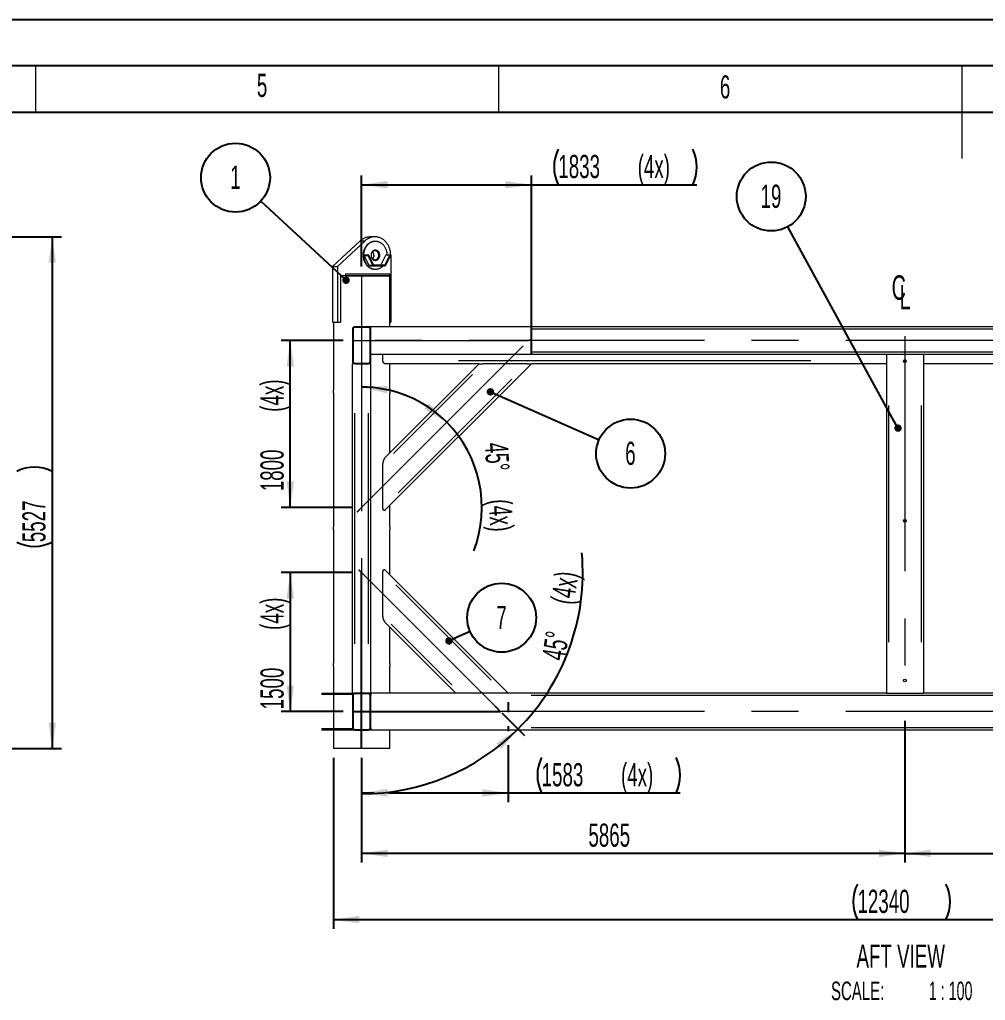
# Paper-space layout 'Sheet2' of a CAD drawing. Header units: millimetres. Extents: x 0 to 420, y 0 to 300.
# Drawn here: x 213.2 to 317.5, y 191.1 to 297 of the extents above; entities that cross this region are included whole.
import ezdxf

# ---------------------------------------------------------------- set-up
doc = ezdxf.new("R2010")
doc.units = ezdxf.units.MM
doc.linetypes.add('CENTERX2', pattern=[20.32, 12.7, -2.54, 2.54, -2.54])
doc.layers.add('BORDER', color=7, linetype='Continuous')
doc.layers.add('DIMS', color=7, linetype='Continuous')
doc.styles.add('SLDTEXTSTYLE0', font='TXT', dxfattribs={"width": 0.605})
doc.styles.add('SLDTEXTSTYLE3', font='TXT', dxfattribs={"width": 0.575})
doc.dimstyles.new('SLDDIMSTYLE0', dxfattribs={"dimtxt": 0.18, "dimasz": 0.8, "dimexe": 0, "dimexo": 0.0625, "dimgap": 0, "dimtad": 0, "dimtih": 1, "dimtoh": 1, "dimdec": 0, "dimrnd": 1e-09, "dimzin": 0, "dimdsep": 46, "dimtxsty": 'Standard', "dimblk1": 'DOT', "dimblk2": 'DOT', "dimsah": 1, "dimcen": 0.09, "dimadec": 0, "dimazin": 0, "dimtfac": 0.8, "dimtdec": 0, "dimtofl": 0, "dimtmove": 0, "dimatfit": 3, "dimldrblk": 'DOT', "dimfxl": 1, "dimfrac": 2, "dimtolj": 1, "dimtzin": 0, "dimarcsym": 0})
doc.dimstyles.new('SLDDIMSTYLE2', dxfattribs={"dimtxt": 2.5, "dimasz": 2.8, "dimexe": 0, "dimexo": 0.0625, "dimtad": 1, "dimdec": 0, "dimlfac": 100, "dimrnd": 1e-09, "dimzin": 12, "dimdsep": 46, "dimtxsty": 'SLDTEXTSTYLE0', "dimsah": 1, "dimcen": 0.09, "dimadec": 0, "dimazin": 3, "dimtfac": 1, "dimtdec": 0, "dimtofl": 0, "dimtmove": 0, "dimatfit": 3, "dimfxl": 1, "dimfrac": 2, "dimtolj": 1, "dimtzin": 12, "dimarcsym": 0})
doc.dimstyles.new('SLDDIMSTYLE5', dxfattribs={"dimtxt": 2.5, "dimasz": 2.8, "dimexe": 0, "dimexo": 0.0625, "dimtad": 1, "dimdec": 4, "dimlfac": 100, "dimzin": 12, "dimdsep": 46, "dimtxsty": 'SLDTEXTSTYLE0', "dimsah": 1, "dimcen": 0.09, "dimadec": 0, "dimazin": 3, "dimtfac": 1, "dimtdec": 0, "dimtofl": 0, "dimtmove": 0, "dimatfit": 3, "dimfxl": 1, "dimfrac": 2, "dimtolj": 1, "dimtzin": 12, "dimarcsym": 0})

# ---------------------------------------------------------------- blocks, each defined once
blk = doc.blocks.new('_D_2')
at = {"layer": 'DIMS', "transparency": 16777216}
for p, q in [((166.98, 273.56), (217.77, 273.56)), ((216.77, 273.56), (216.77, 218.29)), ((170.32, 218.29), (217.77, 218.29))]:
    blk.add_line(p, q, dxfattribs=at)
for centre, start, end in [((214.85, 244.38), 63.4349, 116.5651), ((214.85, 244.42), 243.4349, 296.5651)]:
    blk.add_arc(centre, 4.29, start, end, dxfattribs=at)
for points in [[(216.77, 273.56), (216.37, 270.76), (217.17, 270.76)], [(216.77, 218.29), (217.17, 221.09), (216.37, 221.09)]]:
    blk.add_solid(points, dxfattribs=at)
at = {"layer": 'DIMS', "transparency": 16777216, "insert": (213.54, 240.58), "char_height": 2.5, "attachment_point": 1, "rotation": 90, "style": 'SLDTEXTSTYLE0'}
blk.add_mtext('5527', dxfattribs=at)
blk = doc.blocks.new('_D_8')
at = {"layer": 'DIMS', "transparency": 16777216}
for p, q in [((248.17, 262.34), (241.47, 262.34)), ((242.47, 244.34), (242.47, 262.34)), ((249.17, 244.34), (241.47, 244.34))]:
    blk.add_line(p, q, dxfattribs=at)
for points in [[(242.47, 262.34), (242.07, 259.54), (242.87, 259.54)], [(242.47, 244.34), (242.87, 247.14), (242.07, 247.14)]]:
    blk.add_solid(points, dxfattribs=at)
at = {"layer": 'DIMS', "transparency": 16777216, "char_height": 2.5, "attachment_point": 1, "rotation": 90, "style": 'SLDTEXTSTYLE0'}
for s, insert in [('(4x)', (239.25, 254.66)), ('1800', (239.25, 246.08))]:
    blk.add_mtext(s, dxfattribs=dict(at, insert=insert))
blk = doc.blocks.new('_D_9')
at = {"layer": 'DIMS', "transparency": 16777216}
for p, q in [((249.17, 237.29), (241.47, 237.29)), ((242.47, 237.29), (242.47, 222.29)), ((248.17, 222.29), (241.47, 222.29))]:
    blk.add_line(p, q, dxfattribs=at)
for points in [[(242.47, 237.29), (242.07, 234.49), (242.87, 234.49)], [(242.47, 222.29), (242.87, 225.09), (242.07, 225.09)]]:
    blk.add_solid(points, dxfattribs=at)
at = {"layer": 'DIMS', "transparency": 16777216, "char_height": 2.5, "attachment_point": 1, "rotation": 90, "style": 'SLDTEXTSTYLE0'}
for s, insert in [('(4x)', (239.25, 231.11)), ('1500', (239.25, 222.53))]:
    blk.add_mtext(s, dxfattribs=dict(at, insert=insert))
blk = doc.blocks.new('_D_10')
at = {"layer": 'DIMS', "transparency": 16777216}
for p, q in [((308.82, 221.29), (308.82, 205.98)), ((250.17, 217.29), (250.17, 205.98)), ((308.82, 206.98), (250.17, 206.98))]:
    blk.add_line(p, q, dxfattribs=at)
for points in [[(250.17, 206.98), (252.97, 206.58), (252.97, 207.38)], [(308.82, 206.98), (306.02, 207.38), (306.02, 206.58)]]:
    blk.add_solid(points, dxfattribs=at)
at = {"layer": 'DIMS', "transparency": 16777216, "insert": (274.66, 210.2), "char_height": 2.5, "attachment_point": 1, "style": 'SLDTEXTSTYLE0'}
blk.add_mtext('5865', dxfattribs=at)
blk = doc.blocks.new('_D_11')
at = {"layer": 'DIMS', "transparency": 16777216}
for p, q in [((308.82, 221.29), (308.82, 205.98)), ((367.47, 217.29), (367.47, 205.98)), ((308.82, 206.98), (367.47, 206.98))]:
    blk.add_line(p, q, dxfattribs=at)
for points in [[(308.82, 206.98), (311.62, 206.58), (311.62, 207.38)], [(367.47, 206.98), (364.67, 207.38), (364.67, 206.58)]]:
    blk.add_solid(points, dxfattribs=at)
at = {"layer": 'DIMS', "transparency": 16777216, "insert": (333.94, 210.2), "char_height": 2.5, "attachment_point": 1, "style": 'SLDTEXTSTYLE0'}
blk.add_mtext('5865', dxfattribs=at)
blk = doc.blocks.new('_D_12')
at = {"layer": 'DIMS', "transparency": 16777216}
for p, q in [((247.12, 217.29), (247.12, 198.83)), ((370.52, 217.29), (370.52, 198.83)), ((247.12, 199.83), (370.52, 199.83))]:
    blk.add_line(p, q, dxfattribs=at)
for centre, start, end in [((307.54, 201.75), 153.4349, 206.5651), ((309.42, 201.75), 333.4349, 26.5651)]:
    blk.add_arc(centre, 4.29, start, end, dxfattribs=at)
for points in [[(247.12, 199.83), (249.92, 199.43), (249.92, 200.23)], [(370.52, 199.83), (367.72, 200.23), (367.72, 199.43)]]:
    blk.add_solid(points, dxfattribs=at)
at = {"layer": 'DIMS', "transparency": 16777216, "insert": (303.71, 203.05), "char_height": 2.5, "attachment_point": 1, "style": 'SLDTEXTSTYLE0'}
blk.add_mtext('12340', dxfattribs=at)
blk = doc.blocks.new('_D_15')
at = {"layer": 'DIMS', "transparency": 16777216}
for start, end in [(45, 90), (338.8476, 45)]:
    blk.add_arc((250.17, 244.34), 12.99, start, end, dxfattribs=at)
for points in [[(250.17, 257.33), (252.92, 256.64), (253, 257.43)], [(259.36, 253.52), (257.44, 255.59), (256.93, 254.97)]]:
    blk.add_solid(points, dxfattribs=at)
at = {"layer": 'DIMS', "transparency": 16777216, "char_height": 2.5, "attachment_point": 1, "rotation": 273.7475, "style": 'SLDTEXTSTYLE0'}
for s, insert in [('45°', (265.96, 251.41)), ('(4x)', (266.36, 245.3))]:
    blk.add_mtext(s, dxfattribs=dict(at, insert=insert))
blk = doc.blocks.new('_D_16')
at = {"layer": 'DIMS', "transparency": 16777216}
for p, q in [((265.3, 222.17), (267.77, 219.7)), ((250.17, 217.29), (250.17, 212.41))]:
    blk.add_line(p, q, dxfattribs=at)
for start, end in [(315, 5.1342), (270, 315)]:
    blk.add_arc((250.17, 237.29), 23.88, start, end, dxfattribs=at)
for points in [[(267.06, 220.4), (264.7, 218.84), (265.23, 218.24)], [(250.17, 213.41), (252.99, 213.17), (252.95, 213.97)]]:
    blk.add_solid(points, dxfattribs=at)
at = {"layer": 'DIMS', "transparency": 16777216, "char_height": 2.5, "attachment_point": 1, "rotation": 80.9582, "style": 'SLDTEXTSTYLE0'}
for s, insert in [('(4x)', (270.59, 234.14)), ('45°', (269.63, 228.08))]:
    blk.add_mtext(s, dxfattribs=dict(at, insert=insert))
blk = doc.blocks.new('_D_19')
at = {"layer": 'DIMS', "transparency": 16777216}
for p, q in [((250.17, 270.33), (250.17, 280.17)), ((268.5, 260.84), (268.5, 280.17)), ((250.17, 279.17), (268.5, 279.17)), ((268.5, 279.17), (286.37, 279.17))]:
    blk.add_line(p, q, dxfattribs=at)
for centre, start, end in [((275.24, 281.09), 153.4349, 206.5651), ((282.08, 281.09), 333.4349, 26.5651)]:
    blk.add_arc(centre, 4.29, start, end, dxfattribs=at)
for points in [[(250.17, 279.17), (252.97, 278.77), (252.97, 279.57)], [(268.5, 279.17), (265.7, 279.57), (265.7, 278.77)]]:
    blk.add_solid(points, dxfattribs=at)
at = {"layer": 'DIMS', "transparency": 16777216, "char_height": 2.5, "attachment_point": 1, "style": 'SLDTEXTSTYLE0'}
for s, insert in [('1833', (271.41, 282.39)), ('(4x)', (279.98, 282.39))]:
    blk.add_mtext(s, dxfattribs=dict(at, insert=insert))
blk = doc.blocks.new('_D_20')
at = {"layer": 'DIMS', "transparency": 16777216}
for p, q in [((266, 223.29), (266, 222.22)), ((266, 220.7), (266, 220.17)), ((266, 218.65), (266, 212.5)), ((250.17, 217.29), (250.17, 212.5)), ((250.17, 213.5), (251.5, 213.5)), ((253.03, 213.5), (266, 213.5)), ((266, 213.5), (284.57, 213.5))]:
    blk.add_line(p, q, dxfattribs=at)
for centre, start, end in [((273.44, 215.42), 153.4349, 206.5651), ((280.28, 215.42), 333.4349, 26.5651)]:
    blk.add_arc(centre, 4.29, start, end, dxfattribs=at)
for points in [[(250.17, 213.5), (252.97, 213.1), (252.97, 213.9)], [(266, 213.5), (263.2, 213.9), (263.2, 213.1)]]:
    blk.add_solid(points, dxfattribs=at)
at = {"layer": 'DIMS', "transparency": 16777216, "char_height": 2.5, "attachment_point": 1, "style": 'SLDTEXTSTYLE0'}
for s, insert in [('1583', (269.61, 216.72)), ('(4x)', (278.18, 216.72))]:
    blk.add_mtext(s, dxfattribs=dict(at, insert=insert))
blk = doc.blocks.new('SW_NOTE_0_198')
at = {"layer": 'DIMS', "color": 0}
blk.add_circle((-1.79, 3.27), 3.72, dxfattribs=at)
at = {"layer": 'DIMS', "color": 0, "insert": (-1.82, 4.55), "char_height": 2.5, "attachment_point": 2, "style": 'SLDTEXTSTYLE0'}
blk.add_mtext('19', dxfattribs=at)
blk = doc.blocks.new('_Dot')
at = {"color": 0, "linetype": 'ByBlock', "lineweight": -2}
blk.add_line((-0.5, 0), (-1, 0), dxfattribs=at)
at = {"color": 0, "linetype": 'ByBlock', "const_width": 0.5}
blk.add_lwpolyline([(-0.25, 0, 1), (0.25, 0, 1)], format="xyb", close=True, dxfattribs=at)
blk = doc.blocks.new('SW_NOTE_0_202')
at = {"layer": 'DIMS', "color": 0}
blk.add_circle((3.41, -1.5), 3.72, dxfattribs=at)
at = {"layer": 'DIMS', "color": 0, "insert": (3.39, -0.22), "char_height": 2.5, "attachment_point": 2, "style": 'SLDTEXTSTYLE0'}
blk.add_mtext('6', dxfattribs=at)
blk = doc.blocks.new('SW_NOTE_0_204')
at = {"layer": 'DIMS', "color": 0}
blk.add_circle((3.41, 1.5), 3.72, dxfattribs=at)
at = {"layer": 'DIMS', "color": 0, "insert": (3.39, 2.78), "char_height": 2.5, "attachment_point": 2, "style": 'SLDTEXTSTYLE0'}
blk.add_mtext('7', dxfattribs=at)
blk = doc.blocks.new('SW_NOTE_0_205')
at = {"layer": 'DIMS', "color": 0}
blk.add_circle((-2.73, 2.53), 3.72, dxfattribs=at)
at = {"layer": 'DIMS', "color": 0, "insert": (-2.75, 3.82), "char_height": 2.5, "attachment_point": 2, "style": 'SLDTEXTSTYLE0'}
blk.add_mtext('1', dxfattribs=at)
blk = doc.blocks.new('SW_SYMBOL_MOD_CL')
at = {"layer": 'DIMS', "color": 0, "char_height": 776, "attachment_point": 5, "style": 'SLDTEXTSTYLE0'}
for s, insert in [('C', (400, 600)), ('L', (600, 300))]:
    blk.add_mtext(s, dxfattribs=dict(at, insert=insert))

psp = doc.layouts.new('Sheet2')

# ---------------------------------------------------------------- linework, layer by layer
at = {"color": 7, "linetype": 'Continuous', "lineweight": 18}
for p, q in [((251.6080371, 273.5564276), (251.0838586, 273.5564276)), ((250.0242031, 273.1222245), (247.0387185, 270.336333)), ((247.5628969, 270.336333), (250.5483815, 273.1222245)), ((250.0911623, 273.1222245), (250.4814223, 273.1222245)), ((251.6604549, 273.0564276), (251.6080371, 273.0564276)), ((250.5382353, 271.5564276), (250.4644838, 271.5064276)), ((250.8838266, 271.5064276), (250.4644838, 271.5064276)), ((250.9905776, 270.4364276), (250.4644838, 271.5064276)), ((250.957578, 271.5564276), (250.5382353, 271.5564276)), ((250.957578, 271.5564276), (250.8838266, 271.5064276)), ((251.4099203, 270.4364276), (250.8838266, 271.5064276)), ((251.4836718, 270.4864276), (250.957578, 271.5564276)), ((252.2565808, 270.4864276), (252.7826746, 271.5564276)), ((252.6759236, 270.4864276), (253.2020173, 271.5564276)), ((252.7496751, 270.4364276), (253.2757688, 271.5064276)), ((253.2020173, 271.5564276), (252.7826746, 271.5564276)), ((253.2757688, 271.5064276), (253.2020173, 271.5564276)), ((253.311254, 271.5564276), (253.311254, 264.336333)), ((247.0387185, 270.336333), (247.0387185, 264.336333)), ((247.0387185, 270.336333), (247.5628969, 270.336333)), ((247.5628969, 270.336333), (247.5628969, 264.336333)), ((251.4099203, 270.4364276), (250.9905776, 270.4364276)), ((251.064329, 270.4364276), (251.064329, 270.3864276)), ((251.4836718, 270.3864276), (251.064329, 270.3864276)), ((251.4099203, 270.4364276), (251.4836718, 270.4864276)), ((251.4836718, 270.4864276), (251.4836718, 270.3864276)), ((252.6759236, 270.4864276), (251.4836718, 270.4864276)), ((252.6759236, 270.3864276), (251.4836718, 270.3864276)), ((251.6080371, 270.0564276), (251.6604549, 270.0564276)), ((252.6759236, 270.4864276), (252.7496751, 270.4364276)), ((252.6759236, 270.3864276), (252.6759236, 270.4864276)), ((252.7496751, 270.4364276), (252.6759236, 270.4364276)), ((247.8748093, 269.336333), (247.8748093, 264.336333)), ((253.2249862, 269.336333), (247.8748093, 269.336333)), ((248.4185764, 269.536333), (248.4185764, 269.336333)), ((248.4185764, 269.536333), (253.2249862, 269.536333)), ((248.4185764, 269.336333), (253.2249862, 269.336333)), ((253.2249862, 269.336333), (253.2249862, 269.536333)), ((253.2249862, 263.836333), (253.2249862, 269.336333)), ((247.0387185, 264.336333), (247.5628969, 264.336333)), ((247.1249862, 264.336333), (247.1249862, 256.9858516)), ((247.5628969, 264.336333), (247.8748093, 264.336333)), ((250.9249862, 263.836333), (249.4249862, 263.836333)), ((250.8949862, 263.756333), (249.4549862, 263.756333)), ((366.4749862, 263.8363308), (251.1749862, 263.8363308)), ((251.1749862, 263.5863308), (251.1749862, 263.8363308)), ((364.9293822, 263.836333), (252.7205903, 263.836333)), ((253.2249862, 264.336333), (253.311254, 264.336333)), ((249.1749862, 263.586333), (249.1749862, 260.086333)), ((249.2549862, 263.556333), (249.2549862, 260.116333)), ((251.0949862, 260.116333), (251.0949862, 263.556333)), ((251.1749862, 260.086333), (251.1749862, 263.586333)), ((251.1749862, 261.0863308), (251.1749862, 263.5863308)), ((349.1799862, 263.5863308), (268.4699862, 263.5863308)), ((268.1749841, 262.3363308), (268.1749841, 262.3578992)), ((306.8249862, 260.8363308), (251.1749862, 260.8363308)), ((252.477702, 260.156333), (252.477702, 260.8363308)), ((349.1799862, 261.0863308), (268.4699862, 261.0863308)), ((307.0749862, 260.8363308), (306.8249862, 260.8363308)), ((306.8249862, 260.8363308), (306.8249862, 224.286333)), ((310.5749862, 260.8363308), (307.0749862, 260.8363308)), ((310.8249862, 260.8363308), (310.5749862, 260.8363308)), ((366.4749862, 260.8363308), (310.8249862, 260.8363308)), ((310.8249862, 260.8363308), (310.8249862, 224.286333)), ((249.1749862, 224.286333), (249.1749862, 259.836333)), ((249.4249862, 259.836333), (249.1749862, 259.836333)), ((249.4249862, 259.836333), (250.9249862, 259.836333)), ((249.4549862, 259.916333), (250.8949862, 259.916333)), ((251.1749862, 259.836333), (250.9249862, 259.836333)), ((251.1749862, 224.286333), (251.1749862, 259.836333)), ((262.8465591, 259.836333), (252.7205903, 259.836333)), ((252.7205903, 249.7103642), (262.8465591, 259.836333)), ((252.7205903, 244.0535099), (268.5034134, 259.836333)), ((253.2249862, 256.9858565), (253.2249862, 259.836333)), ((298.6728936, 260.156333), (260.6297947, 260.156333)), ((262.8465591, 259.836333), (263.2991075, 259.836333)), ((268.050865, 259.836333), (263.2991075, 259.836333)), ((268.050865, 259.836333), (268.5034134, 259.836333)), ((306.8249862, 259.836333), (268.5034134, 259.836333)), ((308.9290485, 260.156333), (308.720924, 260.156333)), ((349.1465591, 259.836333), (310.8249862, 259.836333)), ((253.6254854, 250.1627109), (262.1513241, 258.6885496)), ((254.1294854, 245.9149533), (266.3990816, 258.1845496)), ((247.1249862, 256.6864411), (247.1249862, 242.2358516)), ((253.2249862, 250.2147601), (253.2249862, 256.686333)), ((307.0749862, 255.3538311), (307.0749862, 229.7688326)), ((310.5749862, 255.3538311), (310.5749862, 229.7688326)), ((249.4249862, 229.618833), (249.4249862, 254.503833)), ((250.9249862, 229.618833), (250.9249862, 254.503833)), ((252.477702, 244.26317), (252.477702, 249.0149275)), ((253.2249862, 242.2358565), (253.2249862, 244.5579058)), ((247.1249862, 241.9364411), (247.1249862, 227.4858516)), ((253.2249862, 237.0647601), (253.2249862, 241.936333)), ((252.477702, 232.6077384), (252.477702, 237.359496)), ((252.7205903, 237.569156), (266.0034134, 224.286333)), ((253.8643204, 235.9728776), (264.1642467, 225.6729513)), ((252.7205903, 231.9123018), (260.3465591, 224.286333)), ((253.2249862, 227.4858565), (253.2249862, 231.4079058)), ((253.3603204, 231.7251201), (259.9164891, 225.1689513)), ((247.1249862, 227.1864411), (247.1249862, 224.286333)), ((253.2249862, 224.286333), (253.2249862, 227.186333)), ((245.8749862, 224.286333), (245.8749862, 224.126333)), ((245.8749862, 224.286333), (249.1749862, 224.286333)), ((249.1917482, 224.126333), (245.8749862, 224.126333)), ((247.1249862, 224.126333), (247.1249862, 220.446333)), ((249.1749862, 224.286333), (249.4249862, 224.286333)), ((249.1749862, 224.036333), (249.1749862, 220.536333)), ((249.2549862, 224.006333), (249.2549862, 220.566333)), ((250.9249862, 224.286333), (249.4249862, 224.286333)), ((250.8949862, 224.206333), (249.4549862, 224.206333)), ((250.9249862, 224.286333), (251.1749862, 224.286333)), ((251.0949862, 220.566333), (251.0949862, 224.006333)), ((251.1749862, 224.126333), (251.1582243, 224.126333)), ((251.1749862, 224.286333), (251.1749862, 224.036333)), ((306.8249862, 224.286333), (251.1749862, 224.286333)), ((251.1749862, 220.536333), (251.1749862, 224.036333)), ((349.1799862, 224.036333), (268.4699862, 224.036333)), ((306.8249862, 224.286333), (307.0749862, 224.286333)), ((307.0749862, 224.286333), (310.5749862, 224.286333)), ((310.5749862, 224.286333), (310.8249862, 224.286333)), ((366.4749862, 224.286333), (310.8249862, 224.286333)), ((245.8749862, 220.446333), (245.8749862, 220.286333)), ((245.8749862, 220.446333), (249.1917482, 220.446333)), ((249.4249862, 220.286333), (245.8749862, 220.286333)), ((247.1249862, 220.286333), (247.1249862, 218.286333)), ((249.4249862, 220.286333), (250.9249862, 220.286333)), ((249.4549862, 220.366333), (250.8949862, 220.366333)), ((251.1749862, 220.286333), (250.9249862, 220.286333)), ((251.1582243, 220.446333), (251.1749862, 220.446333)), ((251.1749862, 220.536333), (251.1749862, 220.286333)), ((366.4749862, 220.286333), (251.1749862, 220.286333)), ((253.2249862, 218.286333), (253.2249862, 220.286333)), ((349.1799862, 220.536333), (268.4699862, 220.536333)), ((253.2249862, 218.286333), (247.1249862, 218.286333))]:
    psp.add_line(p, q, dxfattribs=at)
at = {"color": 7, "linetype": 'Continuous', "lineweight": 0}
for p, q in [((250.1749862, 269.316333), (250.1749862, 262.3263308)), ((250.1749862, 269.316333), (250.1749862, 262.3263308)), ((250.1749862, 269.316333), (250.1749862, 262.3263308)), ((250.1749862, 269.316333), (250.1749862, 262.3263308)), ((250.1749862, 269.316333), (250.1749862, 262.3263308)), ((250.1749862, 269.316333), (250.1749862, 262.3263308)), ((250.1749862, 269.316333), (250.1749862, 262.3263308)), ((250.1749862, 269.316333), (250.1749862, 263.8263308)), ((250.1749862, 269.316333), (250.1749862, 244.326333)), ((250.1749862, 269.316333), (250.1749862, 262.3263308)), ((250.1749862, 269.316333), (250.1749862, 262.3263308)), ((250.1749862, 269.316333), (250.1749862, 262.3263308)), ((250.1749862, 269.316333), (250.1749862, 244.326333)), ((251.1649862, 263.8363308), (250.1649862, 263.8363308)), ((249.1849862, 262.3363308), (268.1849841, 262.3363308)), ((249.1849862, 262.3363308), (250.1849862, 262.3363308)), ((249.1849862, 262.3363308), (250.1849862, 262.3363308)), ((249.1849862, 262.3363308), (268.1849841, 262.3363308)), ((249.1849862, 262.3363308), (250.1849862, 262.3363308)), ((249.1849862, 262.3363308), (250.1849862, 262.3363308)), ((249.1849862, 262.3363308), (250.1849862, 262.3363308)), ((249.1849862, 262.3363308), (250.1849862, 262.3363308)), ((249.1849862, 262.3363308), (250.1849862, 262.3363308)), ((249.1849862, 262.3363308), (250.1849862, 262.3363308)), ((249.1849862, 262.3363308), (250.1849862, 262.3363308)), ((249.1849862, 262.3363308), (250.1849862, 262.3363308)), ((249.1849862, 262.3363308), (268.1849841, 262.3363308)), ((249.1849862, 262.3363308), (268.1849841, 262.3363308)), ((268.2999892, 262.4613359), (268.167913, 262.3292598)), ((268.2999892, 262.4613359), (268.167913, 262.3292598)), ((268.2999892, 262.4613359), (268.167913, 262.3292598)), ((268.2999892, 262.4613359), (268.167913, 262.3292598)), ((249.6750543, 243.8364011), (250.1820573, 244.343404)), ((249.6750543, 243.8364011), (250.1820573, 244.343404))]:
    psp.add_line(p, q, dxfattribs=at)
at = {"color": 7, "linetype": 'CENTERX2', "lineweight": 18, "ltscale": 2}
for p, q in [((368.4749862, 262.3363308), (249.1749862, 262.3363308)), ((249.6679833, 243.82933), (268.3070603, 262.468407))]:
    psp.add_line(p, q, dxfattribs=at)
at = {"color": 7, "linetype": 'Continuous', "lineweight": 18, "flags": 128}
for points in [[(250.0242031, 273.1222245), (250.0815488, 273.1734505), (250.1406883, 273.2217826), (250.2015157, 273.2671344), (250.2639222, 273.3094246), (250.3277961, 273.3485776), (250.393023, 273.3845233), (250.4594863, 273.4171974), (250.527067, 273.4465414), (250.5956442, 273.4725028), (250.665095, 273.4950351), (250.7352953, 273.5140981), (250.8061195, 273.5296575), (250.8774406, 273.5416855), (250.9491312, 273.5501607), (251.0210628, 273.5550678), (251.0838586, 273.5564276)], [(253.311254, 271.5564276), (253.3097299, 271.6410168), (253.3051605, 271.7254546), (253.2975538, 271.8095898), (253.2869235, 271.8932721), (253.2732886, 271.9763514), (253.2566735, 272.0586793), (253.2371079, 272.1401084), (253.2146269, 272.2204928), (253.1892708, 272.2996888), (253.1610848, 272.3775547), (253.1301194, 272.453951), (253.09643, 272.5287412), (253.060077, 272.6017912), (253.0211253, 272.6729704), (252.9796447, 272.7421514), (252.9357095, 272.8092104), (252.8893982, 272.8740274), (252.8407938, 272.9364863), (252.7899831, 272.9964755), (252.7370573, 273.0538875), (252.6821109, 273.1086196), (252.6252423, 273.1605738), (252.5665532, 273.2096573), (252.5061488, 273.255782), (252.4441371, 273.2988655), (252.3806291, 273.3388307), (252.3157384, 273.3756061), (252.2495812, 273.4091258), (252.1822759, 273.4393298), (252.1139429, 273.4661642), (252.0447045, 273.4895808), (251.9746846, 273.5095378), (251.9040086, 273.5259994), (251.8328029, 273.5389363), (251.7611949, 273.5483251), (251.6893129, 273.5541492), (251.6172853, 273.5563981), (251.5452413, 273.5550678), (251.4733096, 273.5501607), (251.401619, 273.5416855), (251.3302979, 273.5296575), (251.2594738, 273.5140981), (251.1892735, 273.4950351), (251.1198226, 273.4725028), (251.0512455, 273.4465414), (250.9836648, 273.4171974), (250.9172015, 273.3845233), (250.8519745, 273.3485776), (250.7881007, 273.3094246), (250.7256942, 273.2671344), (250.6648667, 273.2217826), (250.6057272, 273.1734505), (250.5483815, 273.1222245)], [(251.6080371, 273.0564276), (251.57717, 273.0559896), (251.515508, 273.0524873), (251.454062, 273.0454909), (251.3929757, 273.0350167), (251.3323916, 273.0210892), (251.2724513, 273.0037409), (251.2132949, 272.9830124), (251.1550603, 272.958952), (251.0978837, 272.9316159), (251.0418986, 272.901068), (250.9872357, 272.8673797), (250.9340227, 272.8306295), (250.882384, 272.7909034), (250.83244, 272.7482941), (250.7843075, 272.7029012), (250.7380988, 272.6548306), (250.6939219, 272.6041947), (250.65188, 272.5511116), (250.6120712, 272.4957054), (250.5745885, 272.4381055), (250.5395195, 272.3784464), (250.5069461, 272.3168674), (250.4769443, 272.2535124), (250.4495843, 272.1885293), (250.4249298, 272.1220699), (250.4030386, 272.0542894), (250.3839617, 271.9853461), (250.3677437, 271.9154011), (250.3544224, 271.8446177), (250.3440291, 271.7731612), (250.3365878, 271.7011985), (250.3321161, 271.6288977), (250.3306244, 271.5564276), (250.3321161, 271.4839575), (250.3365878, 271.4116567), (250.3440291, 271.339694), (250.3544224, 271.2682375), (250.3677437, 271.1974541), (250.3839617, 271.1275091), (250.4030386, 271.0585658), (250.4249298, 270.9907854), (250.4495843, 270.924326), (250.4769443, 270.8593429), (250.5069461, 270.7959878), (250.5395195, 270.7344089), (250.5745885, 270.6747497), (250.6120712, 270.6171498), (250.65188, 270.5617436), (250.6939219, 270.5086606), (250.7380988, 270.4580246), (250.7843075, 270.409954), (250.83244, 270.3645611), (250.882384, 270.3219518), (250.9340227, 270.2822257), (250.9872357, 270.2454756), (251.0418986, 270.2117872), (251.0978837, 270.1812393), (251.1550603, 270.1539033), (251.2132949, 270.1298428), (251.2724513, 270.1091143), (251.3323916, 270.091766), (251.3929757, 270.0778385), (251.454062, 270.0673643), (251.515508, 270.0603679), (251.57717, 270.0568656), (251.6080371, 270.0564276)], [(252.9378676, 271.5564276), (252.9363759, 271.6288977), (252.9319042, 271.7011985), (252.924463, 271.7731612), (252.9140696, 271.8446177), (252.9007483, 271.9154011), (252.8845303, 271.9853461), (252.8654534, 272.0542894), (252.8435622, 272.1220699), (252.8189077, 272.1885293), (252.7915477, 272.2535124), (252.7615459, 272.3168674), (252.7289725, 272.3784464), (252.6939035, 272.4381055), (252.6564208, 272.4957054), (252.6166121, 272.5511116), (252.5745701, 272.6041947), (252.5303932, 272.6548306), (252.4841846, 272.7029012), (252.436052, 272.7482941), (252.386108, 272.7909034), (252.3344693, 272.8306295), (252.2812563, 272.8673797), (252.2265934, 272.901068), (252.1706083, 272.9316159), (252.1134317, 272.958952), (252.0551972, 272.9830124), (251.9960407, 273.0037409), (251.9361004, 273.0210892), (251.8755163, 273.0350167), (251.81443, 273.0454909), (251.7529841, 273.0524873), (251.691322, 273.0559896), (251.6295879, 273.0559896), (251.5679258, 273.0524873), (251.5064798, 273.0454909), (251.4453935, 273.0350167), (251.3848095, 273.0210892), (251.3248692, 273.0037409), (251.2657127, 272.9830124), (251.2074781, 272.958952), (251.1503015, 272.9316159), (251.0943164, 272.901068), (251.0396535, 272.8673797), (250.9864406, 272.8306295), (250.9348018, 272.7909034), (250.8848578, 272.7482941), (250.8367253, 272.7029012), (250.7905166, 272.6548306), (250.7463397, 272.6041947), (250.7042978, 272.5511116), (250.664489, 272.4957054), (250.6270064, 272.4381055), (250.5919374, 272.3784464), (250.5593639, 272.3168674), (250.5293622, 272.2535124), (250.5020021, 272.1885293), (250.4773477, 272.1220699), (250.4554564, 272.0542894), (250.4363795, 271.9853461), (250.4201615, 271.9154011), (250.4068403, 271.8446177), (250.3964469, 271.7731612), (250.3890057, 271.7011985), (250.384534, 271.6288977), (250.3830422, 271.5564276), (250.384534, 271.4839575), (250.3890057, 271.4116567), (250.3964469, 271.339694), (250.4068403, 271.2682375), (250.4201615, 271.1974541), (250.4363795, 271.1275091), (250.4554564, 271.0585658), (250.4773477, 270.9907854), (250.5020021, 270.924326), (250.5293622, 270.8593429), (250.5593639, 270.7959878), (250.5919374, 270.7344089), (250.6270064, 270.6747497), (250.664489, 270.6171498), (250.7042978, 270.5617436), (250.7463397, 270.5086606), (250.7905166, 270.4580246), (250.8367253, 270.409954), (250.8848578, 270.3645611), (250.9348018, 270.3219518), (250.9864406, 270.2822257), (251.0396535, 270.2454756), (251.0943164, 270.2117872), (251.1503015, 270.1812393), (251.2074781, 270.1539033), (251.2657127, 270.1298428), (251.3248692, 270.1091143), (251.3848095, 270.091766), (251.4453935, 270.0778385), (251.5064798, 270.0673643), (251.5679258, 270.0603679), (251.6295879, 270.0568656), (251.691322, 270.0568656), (251.7529841, 270.0603679), (251.81443, 270.0673643), (251.8755163, 270.0778385), (251.9361004, 270.091766), (251.9960407, 270.1091143), (252.0551972, 270.1298428), (252.1134317, 270.1539033), (252.1706083, 270.1812393), (252.2265934, 270.2117872), (252.2812563, 270.2454756), (252.3344693, 270.2822257), (252.386108, 270.3219518), (252.436052, 270.3645611), (252.4598336, 270.3864276)], [(252.1288396, 271.5564276), (252.1273208, 271.6006842), (252.1227741, 271.6446538), (252.1152292, 271.6880512), (252.1047348, 271.730595), (252.0913592, 271.7720093), (252.0751889, 271.8120254), (252.056329, 271.8503838), (252.0349016, 271.8868359), (252.0110459, 271.9211451), (251.9849164, 271.953089), (251.9566826, 271.9824603), (251.9265277, 272.0090687), (251.8946473, 272.0327416), (251.8612479, 272.0533254), (251.8265464, 272.0706866), (251.7907677, 272.0847126), (251.7541439, 272.0953125), (251.7169125, 272.1024175), (251.6793149, 272.1059816), (251.641595, 272.1059816), (251.6039974, 272.1024175), (251.566766, 272.0953125), (251.5301421, 272.0847126), (251.4943634, 272.0706866), (251.4596619, 272.0533254), (251.4262626, 272.0327416), (251.3943821, 272.0090687), (251.3642272, 271.9824603), (251.3359935, 271.953089), (251.309864, 271.9211451), (251.2860082, 271.8868359), (251.2645809, 271.8503838), (251.2457209, 271.8120254), (251.2295507, 271.7720093), (251.216175, 271.730595), (251.2056807, 271.6880512), (251.1981357, 271.6446538), (251.1935891, 271.6006842), (251.1920703, 271.5564276), (251.1935891, 271.512171), (251.1981357, 271.4682014), (251.2056807, 271.424804), (251.216175, 271.3822602), (251.2295507, 271.340846), (251.2457209, 271.3008299), (251.2645809, 271.2624714), (251.2860082, 271.2260194), (251.309864, 271.1917102), (251.3359935, 271.1597663), (251.3642272, 271.1303949), (251.3943821, 271.1037865), (251.4262626, 271.0801136), (251.4596619, 271.0595299), (251.4943634, 271.0421687), (251.5301421, 271.0281427), (251.566766, 271.0175428), (251.6039974, 271.0104377), (251.641595, 271.0068737), (251.6793149, 271.0068737), (251.7169125, 271.0104377), (251.7541439, 271.0175428), (251.7907677, 271.0281427), (251.8265464, 271.0421687), (251.8612479, 271.0595299), (251.8946473, 271.0801136), (251.9265277, 271.1037865), (251.9566826, 271.1303949), (251.9849164, 271.1597663), (252.0110459, 271.1917102), (252.0349016, 271.2260194), (252.056329, 271.2624714), (252.0751889, 271.3008299), (252.0913592, 271.340846), (252.1047348, 271.3822602), (252.1152292, 271.424804), (252.1227741, 271.4682014), (252.1273208, 271.512171), (252.1288396, 271.5564276)], [(252.0253252, 271.5564276), (252.0238219, 271.5979825), (252.0193229, 271.639238), (252.0118606, 271.6798969), (252.0014887, 271.7196661), (251.9882819, 271.7582592), (251.9723355, 271.7953981), (251.9537643, 271.8308153), (251.9327022, 271.8642554), (251.9093008, 271.8954777), (251.8837288, 271.924257), (251.8561705, 271.9503862), (251.8268243, 271.9736769), (251.7959018, 271.9939613), (251.7636257, 272.0110932), (251.7302286, 272.0249493), (251.695951, 272.0354297), (251.6610401, 272.0424588), (251.6257473, 272.0459861), (251.5903269, 272.0459861), (251.5550341, 272.0424588), (251.5201231, 272.0354297), (251.4858456, 272.0249493), (251.4524485, 272.0110932), (251.4201724, 271.9939613), (251.3892499, 271.9736769), (251.3599037, 271.9503862), (251.3323454, 271.924257), (251.3067734, 271.8954777), (251.283372, 271.8642554), (251.2623098, 271.8308153), (251.2437386, 271.7953981), (251.2277922, 271.7582592), (251.2145855, 271.7196661), (251.2042136, 271.6798969), (251.2025737, 271.6722496)], [(251.2025737, 271.4406057), (251.2042136, 271.4329584), (251.2145855, 271.3931891), (251.2277922, 271.354596), (251.2437386, 271.3174571), (251.2623098, 271.28204), (251.283372, 271.2485998), (251.3067734, 271.2173776), (251.3323454, 271.1885982), (251.3599037, 271.162469), (251.3892499, 271.1391783), (251.4201724, 271.1188939), (251.4524485, 271.101762), (251.4858456, 271.0879059), (251.5201231, 271.0774256), (251.5550341, 271.0703964), (251.5903269, 271.0668691), (251.6257473, 271.0668691), (251.6610401, 271.0703964), (251.695951, 271.0774256), (251.7302286, 271.0879059), (251.7636257, 271.101762), (251.7959018, 271.1188939), (251.8268243, 271.1391783), (251.8561705, 271.162469), (251.8837288, 271.1885982), (251.9093008, 271.2173776), (251.9327022, 271.2485998), (251.9537643, 271.28204), (251.9723355, 271.3174571), (251.9882819, 271.354596), (252.0014887, 271.3931891), (252.0118606, 271.4329584), (252.0193229, 271.4736172), (252.0238219, 271.5148727), (252.0253252, 271.5564276)], [(251.5011468, 271.5564276), (251.4996435, 271.5148727), (251.4951445, 271.4736172), (251.4876821, 271.4329584), (251.4773102, 271.3931891), (251.4641035, 271.354596), (251.4481571, 271.3174571), (251.4295859, 271.28204), (251.4085237, 271.2485998), (251.3851224, 271.2173776), (251.3595504, 271.1885982), (251.3459479, 271.1751337)], [(252.0764217, 271.5564276), (252.0749029, 271.6006842), (252.0703563, 271.6446538), (252.0628113, 271.6880512), (252.052317, 271.730595), (252.0389413, 271.7720093), (252.0227711, 271.8120254), (252.0039111, 271.8503838), (251.9824838, 271.8868359), (251.958628, 271.9211451), (251.9324985, 271.953089), (251.9042648, 271.9824603), (251.8741099, 272.0090687), (251.8422294, 272.0327416), (251.8088301, 272.0533254), (251.7741286, 272.0706866), (251.7383499, 272.0847126), (251.701726, 272.0953125), (251.6644946, 272.1024175), (251.6342418, 272.1055662)], [(251.634246, 271.0072893), (251.6644946, 271.0104377), (251.701726, 271.0175428), (251.7383499, 271.0281427), (251.7741286, 271.0421687), (251.8088301, 271.0595299), (251.8422294, 271.0801136), (251.8741099, 271.1037865), (251.9042648, 271.1303949), (251.9324985, 271.1597663), (251.958628, 271.1917102), (251.9824838, 271.2260194), (252.0039111, 271.2624714), (252.0227711, 271.3008299), (252.0389413, 271.340846), (252.052317, 271.3822602), (252.0628113, 271.424804), (252.0703563, 271.4682014), (252.0749029, 271.512171), (252.0764217, 271.5564276)]]:
    psp.add_lwpolyline(points, dxfattribs=at)
at = {"color": 7, "linetype": 'Continuous', "lineweight": 18}
for centre in [(308.8249862, 260.1363308), (308.8249862, 242.8863308), (308.8249862, 225.6363308)]:
    psp.add_circle(centre, 0.15, dxfattribs=at)
for centre, radius, start, end in [((250.9745334, 271.5643115), 0.5266724, 359.142297688, 45.153515122), ((250.8545279, 271.556428), 0.6452979, 357.623751854, 4.712650576), ((249.4249862, 263.586333), 0.25, 90, 180), ((249.4549862, 263.556333), 0.2, 90, 180), ((250.8949862, 263.556333), 0.2, 0, 90), ((250.9249862, 263.586333), 0.25, 0, 90), ((249.4249862, 260.086333), 0.25, 180, 270), ((249.4549862, 260.116333), 0.2, 180, 270), ((250.8949862, 260.116333), 0.2, 270, 0), ((250.9249862, 260.086333), 0.25, 270, 0), ((249.4249862, 224.036333), 0.25, 90, 180), ((249.4549862, 224.006333), 0.2, 90, 180), ((250.8949862, 224.006333), 0.2, 0, 90), ((250.9249862, 224.036333), 0.25, 0, 90), ((249.4249862, 220.536333), 0.25, 180, 270), ((249.4549862, 220.566333), 0.2, 180, 270), ((250.8949862, 220.566333), 0.2, 270, 0), ((250.9249862, 220.536333), 0.25, 270, 0)]:
    psp.add_arc(centre, radius, start, end, dxfattribs=at)
for points, knots in [([(252.7205903, 259.836333), (252.7076162, 259.836333), (252.6944597, 259.8381293), (252.6744569, 259.8434749), (252.6677208, 259.8457131), (252.6543548, 259.8510215), (252.6477094, 259.8540928), (252.627895, 259.8645415), (252.614845, 259.8731408), (252.5955913, 259.8886402), (252.5892148, 259.8942556), (252.5766499, 259.9063749), (252.5705203, 259.9128205), (252.5526283, 259.9333482), (252.5413531, 259.9486025), (252.5257144, 259.9742472), (252.5207013, 259.9832998), (252.5113964, 260.0020195), (252.507077, 260.0117252), (252.4991738, 260.0318794), (252.4955896, 260.0423275), (252.4908426, 260.0586207), (252.4893631, 260.06417), (252.4866716, 260.0753103), (252.4854535, 260.0809201), (252.4800096, 260.109169), (252.477702, 260.1323994), (252.477702, 260.156333)], [0, 0, 0, 0, 0.125, 0.125, 0.1875, 0.1875, 0.25, 0.25, 0.375, 0.375, 0.4375, 0.4375, 0.5, 0.5, 0.625, 0.625, 0.6875, 0.6875, 0.75, 0.75, 0.8125, 0.8125, 0.84375, 0.84375, 0.875, 0.875, 1, 1, 1, 1]), ([(247.1249915, 256.6864411), (247.1249898, 256.6864053), (247.1249554, 256.6857016), (247.125082, 256.688273), (247.1253754, 256.6943857), (247.1258594, 256.705086), (247.1264423, 256.7192638), (247.1270757, 256.7369445), (247.1276777, 256.757273), (247.1281846, 256.7800514), (247.1285863, 256.806449), (247.1286447, 256.8256746), (247.128677, 256.836333)], [0, 0, 0, 0, 0.0056678277, 0.1114100458, 0.2202190884, 0.3259638346, 0.4347689485, 0.540623663, 0.6495451019, 0.7554459927, 0.8644229272, 1, 1, 1, 1]), ([(247.128677, 256.836333), (247.1286572, 256.8446405), (247.1286169, 256.8614966), (247.1283017, 256.8859587), (247.1278327, 256.9092286), (247.1272514, 256.9302336), (247.1266185, 256.9487655), (247.1260154, 256.9639404), (247.1254956, 256.9756994), (247.1251449, 256.9831069), (247.1249769, 256.9865245), (247.1250032, 256.9859866), (247.1250098, 256.9858516)], [0, 0, 0, 0, 0.1057603095, 0.2145899424, 0.3203496033, 0.4291718958, 0.5350116369, 0.6439174797, 0.7498067845, 0.8587716472, 0.9645733675, 1, 1, 1, 1]), ([(253.2249629, 256.9858565), (253.2249691, 256.9859831), (253.2249931, 256.9864722), (253.2248192, 256.9829349), (253.2244582, 256.9752911), (253.2239394, 256.9635225), (253.2233295, 256.9480999), (253.2227021, 256.9296331), (253.2221191, 256.9083372), (253.2216556, 256.8851913), (253.2213564, 256.8604421), (253.2212603, 256.8352458), (253.2213763, 256.8098603), (253.221689, 256.7854611), (253.2221684, 256.7622906), (253.2227529, 256.7414094), (253.223386, 256.7230413), (253.2239878, 256.7080051), (253.2244944, 256.6965794), (253.2248957, 256.6881518), (253.2249539, 256.6869817), (253.2249862, 256.686333)], [0, 0, 0, 0, 0.0190191116, 0.0734392314, 0.1263003038, 0.1806919399, 0.2335972723, 0.288034221, 0.3409830035, 0.3954685533, 0.4483921155, 0.5028536652, 0.5557225956, 0.6101248756, 0.6629950753, 0.7173953869, 0.7703207173, 0.8247793556, 0.8777276933, 0.9322139922, 1, 1, 1, 1]), ([(252.477702, 249.0149275), (252.477702, 249.0325191), (252.4783259, 249.0499429), (252.4805562, 249.0845257), (252.4821646, 249.1016841), (252.4882217, 249.1528241), (252.4938874, 249.1864746), (252.504287, 249.2364151), (252.5080534, 249.2528647), (252.5160845, 249.2852764), (252.5203543, 249.3012609), (252.5338535, 249.3485949), (252.5437666, 249.3793306), (252.5652299, 249.4392293), (252.5767802, 249.4683928), (252.5953515, 249.5108588), (252.6017695, 249.5248354), (252.6149167, 249.5520494), (252.6216524, 249.5653058), (252.6423647, 249.6039421), (252.6568345, 249.6282157), (252.679775, 249.6617177), (252.6876365, 249.6724032), (252.7038427, 249.6925327), (252.712113, 249.7018868), (252.7205903, 249.7103642)], [0, 0, 0, 0, 0.0625, 0.0625, 0.125, 0.125, 0.25, 0.25, 0.3125, 0.3125, 0.375, 0.375, 0.5, 0.5, 0.625, 0.625, 0.6875, 0.6875, 0.75, 0.75, 0.875, 0.875, 0.9375, 0.9375, 1, 1, 1, 1]), ([(252.7205903, 244.0535099), (252.7089203, 244.0418399), (252.6967513, 244.0317198), (252.6776076, 244.019306), (252.6710771, 244.0156324), (252.661028, 244.0109209), (252.657636, 244.009484), (252.6507606, 244.0069012), (252.647268, 244.0057532), (252.6367485, 244.0028172), (252.6296617, 244.0015241), (252.6153341, 244.0004474), (252.6080932, 244.0006616), (252.5971088, 244.0023331), (252.59343, 244.0031185), (252.5861531, 244.0051491), (252.5825405, 244.006396), (252.5717889, 244.0108668), (252.5647353, 244.0148162), (252.5543744, 244.0224044), (252.5509846, 244.0251955), (252.5444274, 244.0312263), (252.5412457, 244.0344762), (252.5319957, 244.0449245), (252.5262212, 244.0528198), (252.5154973, 244.0704964), (252.5107067, 244.0800174), (252.5043148, 244.0951363), (252.502315, 244.1003193), (252.4985657, 244.1109567), (252.4968112, 244.1164304), (252.4919745, 244.1330004), (252.4892934, 244.144296), (252.4848333, 244.1672957), (252.4830555, 244.1790003), (252.4802809, 244.2027601), (252.4792866, 244.2148288), (252.478, 244.2389499), (252.477702, 244.251045), (252.477702, 244.26317)], [0, 0, 0, 0, 0.125, 0.125, 0.1875, 0.1875, 0.21875, 0.21875, 0.25, 0.25, 0.3125, 0.3125, 0.375, 0.375, 0.40625, 0.40625, 0.4375, 0.4375, 0.5, 0.5, 0.53125, 0.53125, 0.5625, 0.5625, 0.625, 0.625, 0.6875, 0.6875, 0.71875, 0.71875, 0.75, 0.75, 0.8125, 0.8125, 0.875, 0.875, 0.9375, 0.9375, 1, 1, 1, 1]), ([(247.1249915, 241.9364411), (247.1249898, 241.9364053), (247.1249554, 241.9357016), (247.125082, 241.938273), (247.1253754, 241.9443857), (247.1258594, 241.955086), (247.1264423, 241.9692638), (247.1270757, 241.9869445), (247.1276777, 242.007273), (247.1281846, 242.0300514), (247.1285863, 242.056449), (247.1286447, 242.0756746), (247.128677, 242.086333)], [0, 0, 0, 0, 0.0056678277, 0.1114100458, 0.2202190884, 0.3259638346, 0.4347689485, 0.540623663, 0.6495451019, 0.7554459927, 0.8644229272, 1, 1, 1, 1]), ([(247.128677, 242.086333), (247.1286572, 242.0946405), (247.1286169, 242.1114966), (247.1283017, 242.1359587), (247.1278327, 242.1592286), (247.1272514, 242.1802336), (247.1266185, 242.1987655), (247.1260154, 242.2139404), (247.1254956, 242.2256994), (247.1251449, 242.2331069), (247.1249769, 242.2365245), (247.1250032, 242.2359866), (247.1250098, 242.2358516)], [0, 0, 0, 0, 0.1057603095, 0.2145899424, 0.3203496033, 0.4291718958, 0.5350116369, 0.6439174797, 0.7498067845, 0.8587716472, 0.9645733675, 1, 1, 1, 1]), ([(253.2249629, 242.2358565), (253.2249691, 242.2359831), (253.2249931, 242.2364722), (253.2248192, 242.2329349), (253.2244582, 242.2252911), (253.2239394, 242.2135225), (253.2233295, 242.1980999), (253.2227021, 242.1796331), (253.2221191, 242.1583372), (253.2216556, 242.1351913), (253.2213564, 242.1104421), (253.2212603, 242.0852458), (253.2213763, 242.0598603), (253.221689, 242.0354611), (253.2221684, 242.0122906), (253.2227529, 241.9914094), (253.223386, 241.9730413), (253.2239878, 241.9580051), (253.2244944, 241.9465794), (253.2248957, 241.9381518), (253.2249539, 241.9369817), (253.2249862, 241.936333)], [0, 0, 0, 0, 0.0190191116, 0.0734392314, 0.1263003038, 0.1806919399, 0.2335972723, 0.288034221, 0.3409830035, 0.3954685533, 0.4483921155, 0.5028536652, 0.5557225956, 0.6101248756, 0.6629950753, 0.7173953869, 0.7703207173, 0.8247793556, 0.8777276933, 0.9322139922, 1, 1, 1, 1]), ([(252.477702, 237.359496), (252.477702, 237.3715496), (252.4779963, 237.383599), (252.4792761, 237.4076879), (252.4802674, 237.4197563), (252.483029, 237.4434721), (252.4847993, 237.4551634), (252.4892457, 237.4781549), (252.4919206, 237.4894558), (252.4967532, 237.506049), (252.4985047, 237.5115248), (252.5022444, 237.5221576), (252.5042387, 237.5273378), (252.5106118, 237.542447), (252.5153787, 237.5519471), (252.5234017, 237.5652117), (252.5262031, 237.5694334), (252.5319823, 237.5773655), (252.5349709, 237.5810939), (252.5442254, 237.5915712), (252.5507861, 237.5976191), (252.5646303, 237.6077869), (252.5717028, 237.6117572), (252.5824883, 237.6162512), (252.5861131, 237.6175045), (252.5934163, 237.6195448), (252.597104, 237.6203316), (252.6080686, 237.6220015), (252.6152997, 237.6222182), (252.6296134, 237.6211484), (252.636696, 237.6198599), (252.6472125, 237.61693), (252.6507078, 237.615783), (252.6575915, 237.6132002), (252.6609873, 237.6117629), (252.6710469, 237.60705), (252.6775832, 237.6033746), (252.6967416, 237.5909548), (252.7089166, 237.5808297), (252.7205903, 237.569156)], [0, 0, 0, 0, 0.0625, 0.0625, 0.125, 0.125, 0.1875, 0.1875, 0.25, 0.25, 0.28125, 0.28125, 0.3125, 0.3125, 0.375, 0.375, 0.40625, 0.40625, 0.4375, 0.4375, 0.5, 0.5, 0.5625, 0.5625, 0.59375, 0.59375, 0.625, 0.625, 0.6875, 0.6875, 0.75, 0.75, 0.78125, 0.78125, 0.8125, 0.8125, 0.875, 0.875, 1, 1, 1, 1]), ([(252.7205903, 231.9123018), (252.7121005, 231.9207916), (252.7038656, 231.9301117), (252.6877957, 231.9500582), (252.6799616, 231.9606877), (252.6646343, 231.9830476), (252.6571415, 231.9947795), (252.6461334, 232.0131062), (252.6425089, 232.0193272), (252.6353791, 232.0319188), (252.6318685, 232.0382983), (252.6145724, 232.0705869), (252.6015467, 232.097654), (252.576951, 232.1538696), (252.5653834, 232.1830226), (252.549167, 232.2282572), (252.5439484, 232.2435995), (252.5339331, 232.2747563), (252.5291697, 232.2904657), (252.5156411, 232.3379906), (252.5076274, 232.3701978), (252.4939742, 232.4357865), (252.4883237, 232.4691628), (252.4822274, 232.5203633), (252.4805959, 232.5376215), (252.4788944, 232.5638614), (252.4784537, 232.5726548), (252.4778582, 232.5901997), (252.477702, 232.5989702), (252.477702, 232.6077384)], [0, 0, 0, 0, 0.0625, 0.0625, 0.125, 0.125, 0.1875, 0.1875, 0.21875, 0.21875, 0.25, 0.25, 0.375, 0.375, 0.5, 0.5, 0.5625, 0.5625, 0.625, 0.625, 0.75, 0.75, 0.875, 0.875, 0.9375, 0.9375, 0.96875, 0.96875, 1, 1, 1, 1]), ([(247.1249915, 227.1864411), (247.1249898, 227.1864053), (247.1249554, 227.1857016), (247.125082, 227.188273), (247.1253754, 227.1943857), (247.1258594, 227.205086), (247.1264423, 227.2192638), (247.1270757, 227.2369445), (247.1276777, 227.257273), (247.1281846, 227.2800514), (247.1285863, 227.306449), (247.1286447, 227.3256746), (247.128677, 227.336333)], [0, 0, 0, 0, 0.0056678277, 0.1114100458, 0.2202190884, 0.3259638346, 0.4347689485, 0.540623663, 0.6495451019, 0.7554459927, 0.8644229272, 1, 1, 1, 1]), ([(247.128677, 227.336333), (247.1286572, 227.3446405), (247.1286169, 227.3614966), (247.1283017, 227.3859587), (247.1278327, 227.4092286), (247.1272514, 227.4302336), (247.1266185, 227.4487655), (247.1260154, 227.4639404), (247.1254956, 227.4756994), (247.1251449, 227.4831069), (247.1249769, 227.4865245), (247.1250032, 227.4859866), (247.1250098, 227.4858516)], [0, 0, 0, 0, 0.10576030954, 0.21458994236, 0.32034960327, 0.42917189579, 0.53501163694, 0.64391747972, 0.74980678447, 0.8587716472, 0.96457336754, 1, 1, 1, 1]), ([(253.2249629, 227.4858565), (253.2249691, 227.4859831), (253.2249931, 227.4864722), (253.2248192, 227.4829349), (253.2244582, 227.4752911), (253.2239394, 227.4635225), (253.2233295, 227.4480999), (253.2227021, 227.4296331), (253.2221191, 227.4083372), (253.2216556, 227.3851913), (253.2213564, 227.3604421), (253.2212603, 227.3352458), (253.2213763, 227.3098603), (253.221689, 227.2854611), (253.2221684, 227.2622906), (253.2227529, 227.2414094), (253.223386, 227.2230413), (253.2239878, 227.2080051), (253.2244944, 227.1965794), (253.2248957, 227.1881518), (253.2249539, 227.1869817), (253.2249862, 227.186333)], [0, 0, 0, 0, 0.0190191116, 0.0734392314, 0.1263003038, 0.1806919399, 0.2335972723, 0.288034221, 0.3409830035, 0.3954685533, 0.4483921155, 0.5028536652, 0.5557225956, 0.6101248756, 0.6629950753, 0.7173953869, 0.7703207173, 0.8247793556, 0.8777276933, 0.9322139922, 1, 1, 1, 1])]:
    psp.add_open_spline(points, degree=3, knots=knots, dxfattribs=at)
at = {"layer": 'BORDER'}
for p, q in [((0, 297), (420, 297)), ((415, 292), (15, 292))]:
    psp.add_line(p, q, dxfattribs=at)
at = {"layer": 'BORDER', "lineweight": 18}
for p, q in [((215, 287), (215, 292)), ((265, 287), (265, 292)), ((315, 282), (315, 292))]:
    psp.add_line(p, q, dxfattribs=at)
at = {"layer": 'BORDER', "lineweight": 25}
psp.add_line((20, 287), (410, 287), dxfattribs=at)
at = {"layer": 'DIMS', "linetype": 'CENTERX2', "lineweight": 18, "ltscale": 2}
for p, q in [((250.1749862, 269.326333), (250.1749862, 218.286333)), ((308.8249862, 262.8363308), (308.8249862, 222.286333)), ((249.856837, 237.6044822), (264.5891998, 222.8721194)), ((368.4749862, 222.286333), (249.1749862, 222.286333))]:
    psp.add_line(p, q, dxfattribs=at)
at = {"layer": 'DIMS'}
for p, q in [((252.6227793, 244.0010073), (252.6055024, 244.0010073)), ((249.8639081, 237.5974111), (250.1820573, 237.2792619)), ((250.1749862, 218.296333), (250.1749862, 237.296333)), ((261.8795903, 230.9206009), (259.6021016, 229.917717)), ((264.5962709, 222.8650483), (265.1820573, 222.2792619)), ((249.1849862, 222.286333), (250.1849862, 222.286333)), ((249.1849862, 222.286333), (265.1849862, 222.286333)), ((250.1749862, 218.296333), (250.1749862, 222.296333))]:
    psp.add_line(p, q, dxfattribs=at)

# ---------------------------------------------------------------- block references
at = {"color": 7, "linetype": 'Continuous', "lineweight": 0, "xscale": 0.003410658394813324, "yscale": 0.003410658394813324, "zscale": 0.003410658394813324}
psp.add_blockref('SW_SYMBOL_MOD_CL', (306.8045494, 266.0043971), dxfattribs=at)
at = {"layer": 'DIMS'}
for name, p in [('SW_NOTE_0_205', (239.2917988, 277.4051394)), ('SW_NOTE_0_198', (296.1887858, 274.627181)), ('SW_NOTE_0_202', (275.8039867, 251.644001)), ('SW_NOTE_0_204', (261.8795903, 230.9206009))]:
    psp.add_blockref(name, p, dxfattribs=at)
at = {"layer": 'DIMS', "xscale": 0.8, "yscale": 0.8, "rotation": 203.766118652132}
psp.add_blockref('_Dot', (259.6021016, 229.917717, 38.1), dxfattribs=at)

# ---------------------------------------------------------------- texts
at = {"layer": 'BORDER', "char_height": 2.5, "attachment_point": 1, "style": 'SLDTEXTSTYLE0'}
for s, insert in [('5', (238.865095, 291.150447)), ('6', (288.8528762, 290.9837655))]:
    psp.add_mtext(s, dxfattribs=dict(at, insert=insert))
at = {"layer": 'DIMS', "attachment_point": 2}
for s, insert, char_height, style in [('AFT VIEW', (308.3796306, 197.1336407), 2.5, 'SLDTEXTSTYLE0'), ('SCALE:', (303.7273738, 193.13494), 2, 'SLDTEXTSTYLE0'), ('1 : 100', (313.7697343, 193.13494), 2, 'SLDTEXTSTYLE3')]:
    psp.add_mtext(s, dxfattribs=dict(at, insert=insert, char_height=char_height, style=style))

# ---------------------------------------------------------------- dimensions: what is measured, and where the dimension line sits
at = {"layer": 'DIMS'}
for base, p1, p2, picture, middle in [((268.5034134, 279.1671303), (250.1749862, 269.326333), (268.5034134, 259.836333), '_D_19', (278.660198, 279.1671303)), ((266.0034134, 213.5006622), (250.1749862, 218.286333), (266.0034134, 224.286333), '_D_20', (276.8594085, 213.5006622))]:
    dim = psp.add_linear_dim(base=base, p1=p1, p2=p2, text='(<> (4x))', dimstyle='SLDDIMSTYLE2', dxfattribs=at)
    dim.commit()
    dim.dimension.update_dxf_attribs({"geometry": picture, "text_midpoint": middle, "dimtype": 160})
for base, p1, p2, angle, text, picture, middle in [((216.7660919, 218.286333), (165.9765626, 273.5564276), (169.3215037, 218.286333), 90, '(<>)', '_D_2', (216.7660919, 244.402025)), ((242.470586, 262.3363308), (250.1749862, 244.336333), (249.1749862, 262.3363308), 90, '<> (4x)', '_D_8', (242.470586, 253.3363319)), ((242.470586, 222.286333), (250.1749862, 237.286333), (249.1749862, 222.286333), 90, '<> (4x)', '_D_9', (242.470586, 229.786333)), ((370.5249862, 199.8287085), (247.1249862, 218.286333), (370.5249862, 218.286333), 0, '(<>)', '_D_12', (308.481193, 199.8287085))]:
    dim = psp.add_linear_dim(base=base, p1=p1, p2=p2, angle=angle, text=text, dimstyle='SLDDIMSTYLE2', dxfattribs=at)
    dim.commit()
    dim.dimension.update_dxf_attribs({"geometry": picture, "text_midpoint": middle, "dimtype": 160})
for base, line1, line2, picture, middle in [((255.1473047, 256.3405717), ((268.3070603, 262.468407), (249.6679833, 243.82933)), ((250.1749862, 269.326333), (250.1749862, 218.286333)), '_D_15', (263.1404985, 245.185562)), ((259.3124671, 215.2265028), ((264.5891998, 222.8721194), (249.856837, 237.6044822)), ((250.1749862, 218.286333), (250.1749862, 269.326333)), '_D_16', (273.7556749, 233.5338958))]:
    dim = psp.add_angular_dim_2l(base=base, line1=line1, line2=line2, text='<> (4x)', dimstyle='SLDDIMSTYLE5', dxfattribs=at)
    dim.commit()
    dim.dimension.update_dxf_attribs({"geometry": picture, "text_midpoint": middle, "dimtype": 162})
for base, p2, picture, middle in [((250.1749862, 206.9775239), (250.1749862, 218.286333), '_D_10', (278.4789011, 206.9775239)), ((367.4749862, 206.9775239), (367.4749862, 218.286333), '_D_11', (337.7574685, 206.9775239))]:
    dim = psp.add_linear_dim(base=base, p1=(308.8249862, 222.286333), p2=p2, dimstyle='SLDDIMSTYLE2', dxfattribs=at)
    dim.commit()
    dim.dimension.update_dxf_attribs({"geometry": picture, "text_midpoint": middle, "dimtype": 160})

# ---------------------------------------------------------------- leaders
for points in [[(248.4929608, 268.8646317), (239.2917988, 277.4051394)], [(308.0836239, 252.8937129), (296.1887858, 274.627181)], [(264.0749019, 256.8120872), (275.8039867, 251.644001)]]:
    psp.add_leader(points, dimstyle='SLDDIMSTYLE0', dxfattribs=at)

doc.saveas('drawing.dxf')
